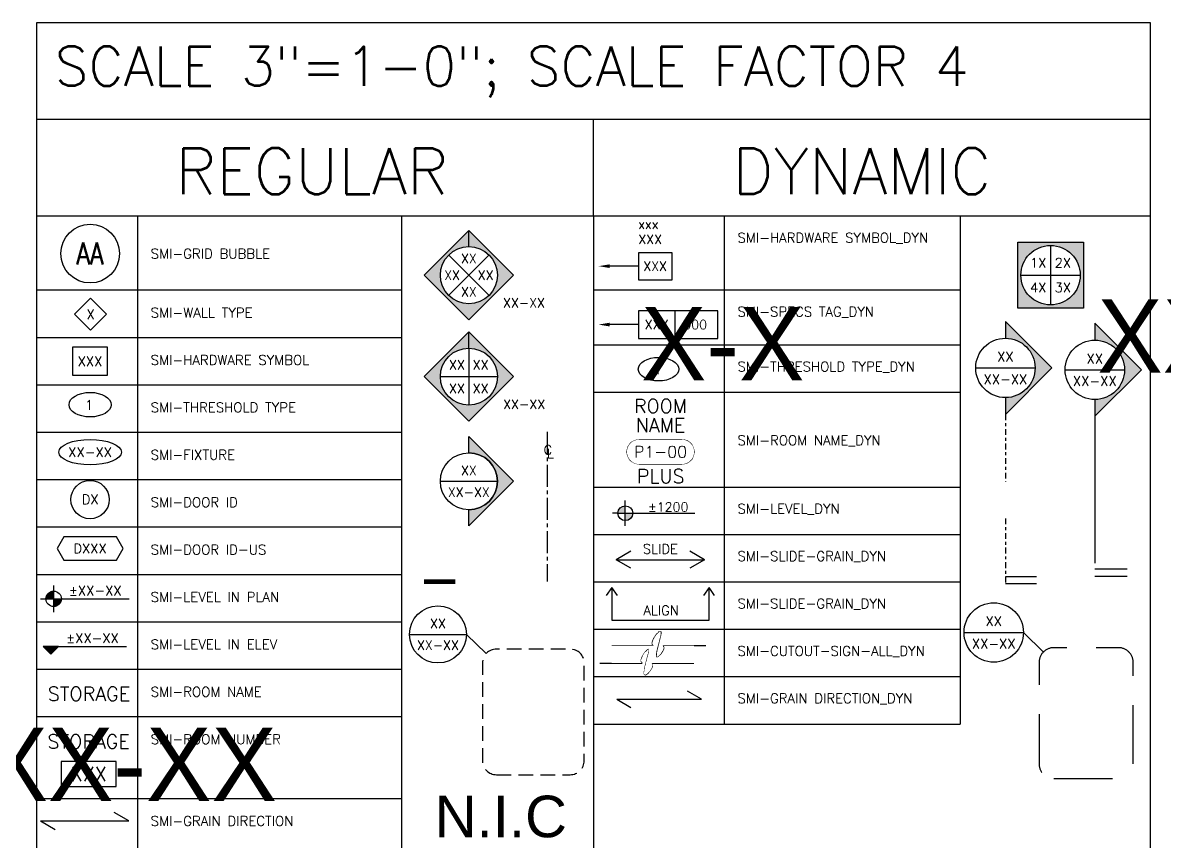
# Model space of a CAD drawing. Header units: inches. Extents: x -11160 to 9368, y -3485 to 2663.
# Drawn here: x -5026.75 to -4987.84, y 914.65 to 942.53 of the extents above; entities that cross this region are included whole.
import ezdxf
from ezdxf.enums import TextEntityAlignment as Align

# ---------------------------------------------------------------- set-up
doc = ezdxf.new("R2018")
doc.units = ezdxf.units.IN
doc.header["$MEASUREMENT"] = 0
doc.set_wipeout_variables(frame=1)
for name, pattern in [('AUDIT_D_100415104425-1', [0]), ('CENTER', [2, 1.25, -0.25, 0.25, -0.25]), ('CENTER2', [1.125, 0.75, -0.125, 0.125, -0.125]), ('HIDDENX2', [0.75, 0.5, -0.25]), ('PHANTOM2', [1.25, 0.625, -0.125, 0.125, -0.125, 0.125, -0.125])]:
    doc.linetypes.add(name, pattern=pattern)
doc.layers.add('A-ARCH-NOTE', color=2, linetype='AUDIT_D_100415104425-1', lineweight=20)
doc.layers.add('SM-A-NOTE', color=2, linetype='Continuous')
doc.layers.add('SM-I-Ctrl-Wout', color=197, linetype='Continuous')
doc.styles.add('ATTRIBUTES', font='romans.shx')
doc.styles.add('ATTRIBUTES-1', font='romans.shx', dxfattribs={"height": 0.082031})
doc.styles.add('SIMPLEX', font='simplex.shx')
doc.styles.add('SMI-1', font='romans.shx', dxfattribs={"height": 0.082031})
doc.styles.add('SMI-4', font='romans.shx', dxfattribs={"height": 0.332031})
doc.styles.add('SMM-1', font='romans.shx', dxfattribs={"height": 2})
doc.styles.add('SMM-BOLD', font='arial.ttf', dxfattribs={"height": 0.5})

# ---------------------------------------------------------------- blocks, each defined once
blk = doc.blocks.new('SMI-4way-elev_dyn')
h = blk.add_hatch(color=8)
h.paths.add_polyline_path([(-0.2802, 0.2802), (-0.2802, -0.2802), (0.2802, -0.2802), (0.2802, 0.2802)])
h.paths.add_polyline_path([(0.2531, 0, 1), (-0.2531, 0, 1)], flags=16)
h.paths.add_polyline_path([(-0.1881, -0.1666), (-0.0065, -0.1666), (-0.0065, -0.0436), (-0.1881, -0.0436)], flags=8)
h.paths.add_polyline_path([(0.0221, -0.1666), (0.1998, -0.1666), (0.1998, -0.0436), (0.0221, -0.0436)], flags=8)
h.paths.add_polyline_path([(0.0221, 0.0436), (0.1998, 0.0436), (0.1998, 0.1666), (0.0221, 0.1666)], flags=8)
h.paths.add_polyline_path([(-0.194, 0.0436), (-0.0397, 0.0436), (-0.0397, 0.1666), (-0.194, 0.1666)], flags=8)
at = {"color": 3}
for p, q in [((0, 0.2531), (0, -0.2531)), ((-0.2531, 0), (0.2531, 0))]:
    blk.add_line(p, q, dxfattribs=at)
at = {"color": 8}
blk.add_lwpolyline([(-0.2802, -0.2802), (-0.2802, 0.2802), (0.2802, 0.2802), (0.2802, -0.2802)], close=True, dxfattribs=at)
at = {"color": 3}
blk.add_circle((0, 0), 0.2531, dxfattribs=at)
at = {"color": 8}
blk.add_circle((0, 0), 0.2531, dxfattribs=at)
at = {"color": 2, "style": 'ATTRIBUTES-1'}
for tag, p in [('N1', (-0.1051, 0.1051)), ('N2', (0.1051, 0.1051)), ('N4', (-0.1051, -0.1051)), ('N3', (0.1051, -0.1051))]:
    blk.add_attdef(tag, text='', height=0.082, dxfattribs=at).set_placement(p, align=Align.MIDDLE_CENTER)
at = {"color": 2, "lineweight": 30, "flags": 104}
blk.add_attdef('PAGE', text='', height=0.082, dxfattribs=at).set_placement((0.398, -0.2046), align=Align.TOP_LEFT)
blk = doc.blocks.new('SMI-cline-symbol')
at = {"color": 2, "char_height": 0.082, "width": 2.23601, "style": 'SMI-1'}
for s, insert, attachment_point in [('C', (-0.029, 0.114), 1), ('L', (0, 0), 7)]:
    blk.add_mtext(s, dxfattribs=dict(at, insert=insert, attachment_point=attachment_point))
blk = doc.blocks.new('SMI-4_way_angled_elevation_symbol')
at = {"color": 2}
for p, q in [((4.36, 4.36), (-4.36, -4.36)), ((-4.36, 4.36), (4.36, -4.36))]:
    blk.add_line(p, q, dxfattribs=at)
blk.add_circle((0, 0), 6.17, dxfattribs=at)
at = {"color": 2, "style": 'ATTRIBUTES-1'}
for p in [(0, 3.62), (-3.62, 0), (3.62, 0), (0, -3.62)]:
    blk.add_attdef('NO', text='', height=2, dxfattribs=at).set_placement(p, align=Align.MIDDLE_CENTER)
blk.add_attdef('PAGE', text='', height=2, dxfattribs=at).set_placement((7.41, -4.97), align=Align.TOP_LEFT)
blk = doc.blocks.new('SMM-reference-bubble')
at = {"color": 3}
blk.add_line((-6.17, 0), (6.17, 0), dxfattribs=at)
blk.add_circle((0, 0), 6.17, dxfattribs=at)
at = {"color": 2, "style": 'ATTRIBUTES-1'}
for tag, p in [('NO', (0, 2.34)), ('PAGE', (0, -2.34))]:
    blk.add_attdef(tag, text='', height=2, dxfattribs=at).set_placement(p, align=Align.MIDDLE_CENTER)
blk = doc.blocks.new('*U141')
at = {"color": 3}
blk.add_line((0, -44.7), (6.74, -44.7), dxfattribs=at)
at = {"color": 5}
blk.add_line((0, -46.22), (6.74, -46.22), dxfattribs=at)
at = {"color": 5, "linetype": 'CENTER'}
for points in [[(0, -9.66), (0, -24.23)], [(0, -32.17), (0, -46.22)]]:
    blk.add_lwpolyline(points, dxfattribs=at)
blk = doc.blocks.new('*U142')
at = {"layer": 'A-ARCH-NOTE', "color": 3}
blk.add_lwpolyline([(-4.63, -4.76, -1), (-4.63, 0.53), (4.63, 0.53, -1), (4.63, -4.76)], format="xyb", close=True, dxfattribs=at)
at = {"color": 0, "style": 'SIMPLEX'}
blk.add_attdef('P1-00', text='', height=2.5, dxfattribs=at).set_placement((0, -2.11), align=Align.MIDDLE)
at = {"layer": 'A-ARCH-NOTE', "color": 4, "style": 'ATTRIBUTES-1'}
for tag, p in [('RM_NAME2', (0, 6.3)), ('RM_NAME', (0, 2.14)), ('MISC', (0.03, -8.89))]:
    blk.add_attdef(tag, text='', height=3, dxfattribs=at).set_placement(p, align=Align.CENTER)
blk.add_wipeout([(0, 0.53), (4.63, 0.53), (4.91, 0.51), (5.09, 0.49), (5.57, 0.35), (5.95, 0.17), (6.3, -0.07), (6.63, -0.39), (6.93, -0.82), (7.09, -1.15), (7.22, -1.62), (7.27, -2.11), (7.22, -2.61), (7.09, -3.08), (6.93, -3.41), (6.63, -3.84), (6.3, -4.16), (5.95, -4.4), (5.57, -4.58), (5.09, -4.72), (4.91, -4.74), (4.63, -4.76), (0, -4.76), (-4.63, -4.76), (-4.91, -4.74), (-5.09, -4.72), (-5.57, -4.58), (-5.95, -4.4), (-6.3, -4.16), (-6.63, -3.84), (-6.93, -3.41), (-7.09, -3.08), (-7.22, -2.61), (-7.27, -2.11), (-7.22, -1.62), (-7.09, -1.15), (-6.93, -0.82), (-6.63, -0.39), (-6.3, -0.07), (-5.95, 0.17), (-5.57, 0.35), (-5.09, 0.49), (-4.91, 0.51), (-4.63, 0.53)]).dxf.layer = 'SM-I-Ctrl-Wout'
blk = doc.blocks.new('*U145')
at = {"color": 1}
blk.add_lwpolyline([(0, -2.91), (7.29, -2.91), (7.29, 2.91), (0, 2.91)], close=True, dxfattribs=at)
blk.add_lwpolyline([(-6.19, 0.02, 0.8, 0, 0), (-8.59, 0.02, 0, 0, 0)], format="xyseb", dxfattribs=at)
for points in [[(-4.2, 0.02), (-6.19, 0.02)], [(0, 0.02), (-4.2, 0.02)]]:
    blk.add_lwpolyline(points, dxfattribs=at)
at = {"color": 2, "style": 'ATTRIBUTES-1'}
for tag, p in [('NAME2', (0, 9.13)), ('NAME1', (0, 5.82))]:
    blk.add_attdef(tag, text='', height=2, dxfattribs=at).set_placement(p, align=Align.MIDDLE_LEFT)
blk.add_attdef('NO.', text='', height=2, dxfattribs=at).set_placement((3.64, 0), align=Align.MIDDLE_CENTER)
blk = doc.blocks.new('*U166')
at = {"color": 1}
blk.add_line((7.93, 3.02), (7.93, -2.98), dxfattribs=at)
at = {"color": 0}
blk.add_lwpolyline([(0, -2.98), (17.23, -2.98), (17.23, 3.02), (0, 3.02)], close=True, dxfattribs=at)
at = {"color": 1, "linetype": 'ByBlock'}
blk.add_lwpolyline([(-6.22, 0.02, 0.8, 0, 0), (-8.62, 0.02, 0, 0, 0)], format="xyseb", dxfattribs=at)
for points in [[(-4.8, 0.02), (-6.22, 0.02)], [(0, 0.02), (-4.8, 0.02)]]:
    blk.add_lwpolyline(points, dxfattribs=at)
at = {"color": 2, "lineweight": 30, "flags": 104}
blk.add_attdef('NAME', text='', height=2, dxfattribs=at).set_placement((0.57, 3.83), align=Align.BOTTOM_LEFT)
at = {"color": 2, "style": 'SMM-1'}
blk.add_attdef('TYP', text='', height=2, dxfattribs=at).set_placement((3.96, 0.02), align=Align.MIDDLE_CENTER)
blk.add_attdef('XXX', text='', height=2, dxfattribs=at).set_placement((9.73, 0.02), align=Align.MIDDLE_LEFT)
blk = doc.blocks.new('*U147')
at = {"linetype": 'ByBlock'}
for points in [[(-0.328, 0.188), (0.129, 0.188, -0.35878), (0.113, 0.222, -0.158891), (0.191, 0.34, -0.660676), (0.202, 0.336, -0.099894), (0.193, 0.272), (0.16, 0.144, 0.063527), (0.151, 0.074, 0.712672), (0.172, 0.064, 0.165502), (0.24, 0.151, 0.321469), (0.232, 0.188), (0.69, 0.188)], [(-0.457, 0), (0, 0, -0.35878), (-0.015, 0.034, -0.158891), (0.062, 0.152, -0.660676), (0.073, 0.148, -0.099894), (0.064, 0.084), (0.032, -0.044, 0.063527), (0.023, -0.113, 0.712672), (0.043, -0.124, 0.165502), (0.112, -0.036, 0.321469), (0.104, 0), (0.561, 0)]]:
    blk.add_lwpolyline(points, format="xyb", dxfattribs=at)
at = {"color": 191, "linetype": 'ByBlock'}
blk.add_wipeout([(-0.328, 0.188), (-0.328, 0), (0, 0), (-0.007, 0.005), (-0.011, 0.009), (-0.014, 0.014), (-0.016, 0.021), (-0.016, 0.027), (-0.015, 0.034), (-0.012, 0.045), (-0.009, 0.055), (-0.004, 0.067), (0.002, 0.078), (0.009, 0.091), (0.014, 0.099), (0.021, 0.11), (0.027, 0.117), (0.034, 0.125), (0.039, 0.131), (0.046, 0.138), (0.052, 0.144), (0.059, 0.15), (0.065, 0.154), (0.069, 0.154), (0.071, 0.149), (0.073, 0.144), (0.073, 0.131), (0.072, 0.115), (0.07, 0.105), (0.068, 0.096), (0.064, 0.084), (0.061, 0.069), (0.058, 0.059), (0.055, 0.049), (0.052, 0.035), (0.048, 0.02), (0.045, 0.01), (0.041, -0.008), (0.038, -0.019), (0.034, -0.034), (0.031, -0.048), (0.027, -0.063), (0.025, -0.08), (0.023, -0.098), (0.023, -0.117), (0.024, -0.121), (0.026, -0.124), (0.029, -0.126), (0.037, -0.127), (0.046, -0.122), (0.055, -0.115), (0.063, -0.109), (0.074, -0.098), (0.08, -0.091), (0.089, -0.079), (0.096, -0.069), (0.101, -0.06), (0.106, -0.05), (0.112, -0.036), (0.114, -0.026), (0.114, -0.017), (0.111, -0.009), (0.106, -0.002), (0.104, 0), (0.561, 0), (0.561, 0.188), (0.232, 0.188), (0.237, 0.183), (0.24, 0.177), (0.242, 0.171), (0.243, 0.166), (0.243, 0.16), (0.241, 0.154), (0.239, 0.147), (0.236, 0.141), (0.231, 0.13), (0.227, 0.122), (0.22, 0.112), (0.216, 0.106), (0.211, 0.099), (0.205, 0.093), (0.199, 0.086), (0.193, 0.081), (0.187, 0.076), (0.181, 0.071), (0.175, 0.066), (0.172, 0.064), (0.169, 0.062), (0.165, 0.061), (0.162, 0.061), (0.16, 0.061), (0.158, 0.062), (0.155, 0.064), (0.153, 0.066), (0.152, 0.068), (0.151, 0.07), (0.151, 0.074), (0.152, 0.087), (0.153, 0.104), (0.156, 0.126), (0.159, 0.14), (0.162, 0.15), (0.164, 0.16), (0.168, 0.173), (0.169, 0.18), (0.172, 0.19), (0.176, 0.204), (0.179, 0.217), (0.182, 0.228), (0.185, 0.24), (0.189, 0.254), (0.193, 0.27), (0.196, 0.28), (0.198, 0.287), (0.2, 0.298), (0.201, 0.308), (0.202, 0.315), (0.202, 0.326), (0.202, 0.33), (0.201, 0.337), (0.201, 0.337), (0.199, 0.34), (0.198, 0.341), (0.194, 0.342), (0.191, 0.34), (0.186, 0.336), (0.177, 0.328), (0.168, 0.319), (0.16, 0.31), (0.149, 0.297), (0.138, 0.279), (0.131, 0.267), (0.125, 0.255), (0.121, 0.245), (0.117, 0.235), (0.113, 0.222), (0.112, 0.212), (0.113, 0.206), (0.116, 0.199), (0.12, 0.194), (0.123, 0.191), (0.129, 0.188)], dxfattribs=at).dxf.layer = 'SM-I-Ctrl-Wout'
blk = doc.blocks.new('SMI-section_right')
at = {"color": 3}
blk.add_line((-6.17, 0), (6.17, 0), dxfattribs=at)
blk.add_circle((0, 0), 6.17, dxfattribs=at)
at = {"color": 2, "style": 'ATTRIBUTES-1'}
for tag, p in [('NO', (0, 2.34)), ('PAGE', (0, -2.34))]:
    blk.add_attdef(tag, text='', height=2, dxfattribs=at).set_placement(p, align=Align.MIDDLE_CENTER)
blk = doc.blocks.new('SM_TAG FULL ARROW')
for points in [[(6.17, 0), (9.66, 0), (0, 9.66), (-9.66, 0), (-6.17, 0, -1)], [(-6.17, 0), (-9.66, 0), (0, -9.66), (9.66, 0), (6.17, 0, -1)]]:
    blk.add_hatch(color=252).paths.add_polyline_path(points)
at = {"color": 8}
blk.add_line((6.17, 0), (9.66, 0), dxfattribs=at)
blk.add_line((6.17, 0), (9.66, 0), dxfattribs=at)
blk.add_lwpolyline([(-9.66, 0), (0, 9.66), (9.66, 0), (0, -9.66)], close=True, dxfattribs=at)
blk.add_circle((0, 0), 6.17, dxfattribs=at)
blk = doc.blocks.new('SMI-4_way_elevation_symbol')
at = {"color": 3}
for p, q in [((0, 6.17), (0, -6.17)), ((-6.17, 0), (6.17, 0))]:
    blk.add_line(p, q, dxfattribs=at)
blk.add_circle((0, 0), 6.17, dxfattribs=at)
at = {"color": 2, "style": 'ATTRIBUTES-1'}
for p in [(-2.56, 2.56), (2.56, 2.56), (-2.56, -2.56), (2.56, -2.56)]:
    blk.add_attdef('NO', text='', height=2, dxfattribs=at).set_placement(p, align=Align.MIDDLE_CENTER)
blk.add_attdef('PAGE', text='', height=2, dxfattribs=at).set_placement((7.44, -4.99), align=Align.TOP_LEFT)
blk = doc.blocks.new('SM_TAG ARROW')
blk.add_hatch(color=8).paths.add_polyline_path([(0, -6.17), (0, -9.66), (9.66, 0), (0, 9.66), (0, 6.17, -1)])
at = {"color": 8}
blk.add_lwpolyline([(0, -6.17, 1), (0, 6.17), (0, 9.66), (9.66, 0), (0, -9.66)], format="xyb", close=True, dxfattribs=at)
blk = doc.blocks.new('*U149')
at = {"color": 3}
blk.add_ellipse((4.3, -0.07), major_axis=(4.38, 0), ratio=0.581778, dxfattribs=at)
at = {"color": 2, "style": 'ATTRIBUTES-1'}
blk.add_attdef('TRASH_NO.', text='', height=2, dxfattribs=at).set_placement((4.13, -1.14), align=Align.CENTER)
blk = doc.blocks.new('*U150')
h = blk.add_hatch(color=9)
h.paths.add_polyline_path([(0, 1.6, 0.414214), (-1.6, 0), (0, 0)])
h.paths.add_polyline_path([(1.6, 0), (0, 0), (0, -1.6, 0.414214)])
at = {"color": 3}
for p, q in [((0, -2.75), (0, 2.75)), ((-1.6, 0), (-2.75, 0)), ((-1.6, 0), (15.05, 0))]:
    blk.add_line(p, q, dxfattribs=at)
blk.add_circle((0, 0), 1.6, dxfattribs=at)
at = {"color": 2, "style": 'ATTRIBUTES-1'}
blk.add_attdef('LEVEL', text='', height=2, dxfattribs=at).set_placement((4.92, -0.27), align=Align.BOTTOM_LEFT)
blk = doc.blocks.new('SMI-grain_direction_DYN')
for p, q in [((0, 0), (3.05, -1.76)), ((0, 0), (18.36, 0)), ((18.36, 0), (15.31, 1.76))]:
    blk.add_line(p, q)
blk = doc.blocks.new('*U153')
at = {"color": 1}
for points in [[(0.0477, -0.0674), (0, 0), (-0.0477, -0.0674)], [(0, 0), (0, -0.2781), (0.8279, -0.2781), (0.8279, 0)], [(0.8755, -0.0674), (0.8279, 0), (0.7802, -0.0674)]]:
    blk.add_lwpolyline(points, dxfattribs=at)
at = {"color": 2, "style": 'SMM-1', "flags": 8}
blk.add_attdef('ALIGN', text='', height=0.082, dxfattribs=at).set_placement((0.4191, -0.194), align=Align.MIDDLE_CENTER)
blk = doc.blocks.new('SMI-walltype')
at = {"color": 3}
blk.add_lwpolyline([(-0.0013, -0.1357), (0.1348, 0.0004), (-0.0013, 0.1365), (-0.1374, 0.0004)], close=True, dxfattribs=at)
at = {"color": 2, "style": 'ATTRIBUTES-1'}
blk.add_attdef('WALL_TYPE_NO.', text='', height=0.082, dxfattribs=at).set_placement((0, 0), align=Align.MIDDLE_CENTER)
blk = doc.blocks.new('*U163')
at = {"color": 1}
for p, q in [((-0.2515, 0.0722), (-0.3765, 0)), ((0.3765, 0), (0.2515, -0.0722))]:
    blk.add_line(p, q, dxfattribs=at)
blk.add_lwpolyline([(-0.2515, -0.0722), (-0.3765, 0), (0.3765, 0), (0.2515, 0.0722)], dxfattribs=at)
at = {"color": 2, "style": 'SMI-1', "flags": 8}
blk.add_attdef('TEXT', text='', height=0.082, dxfattribs=at).set_placement((0, 0.0925), align=Align.MIDDLE_CENTER)
blk = doc.blocks.new('*U164')
at = {"color": 5, "linetype": 'CENTER'}
blk.add_line((0, -0.3963), (0, -1.7573), dxfattribs=at)
at = {"color": 3}
blk.add_line((0, -1.6948), (0.2763, -1.6948), dxfattribs=at)
at = {"color": 5}
blk.add_line((0, -1.7573), (0.2763, -1.7573), dxfattribs=at)
blk = doc.blocks.new('*U204')
h = blk.add_hatch(color=8)
edge = h.paths.add_edge_path()
edge.add_line((0.3963, 0), (0, 0.3963))
edge.add_line((0, 0.3963), (0, 0.2531))
edge.add_arc((0, 0), 0.2531, -90, 90, ccw=False)
edge.add_line((0, -0.2531), (0, -0.3963))
edge.add_line((0, -0.3963), (0.3963, 0))
at = {"color": 3}
blk.add_line((-0.2531, 0), (0.2531, 0), dxfattribs=at)
at = {"color": 8}
blk.add_lwpolyline([(0.3963, 0), (0, 0.3963), (0, 0.2531, -1), (0, -0.2531), (0, -0.3963)], format="xyb", close=True, dxfattribs=at)
at = {"color": 3}
blk.add_circle((0, 0), 0.2531, dxfattribs=at)
at = {"color": 2, "style": 'SMI-1', "flags": 8}
for tag, p in [('NO', (0, 0.096)), ('PAGE', (0, -0.096))]:
    blk.add_attdef(tag, text='', height=0.082, dxfattribs=at).set_placement(p, align=Align.MIDDLE_CENTER)
blk = doc.blocks.new('SMI-room_number')
at = {"color": 3}
blk.add_lwpolyline([(0, -0.1074), (0.4683, -0.1074), (0.4683, 0.1074), (0, 0.1074)], close=True, dxfattribs=at)
at = {"color": 4, "style": 'ATTRIBUTES'}
blk.add_attdef('R_NAME', text='', height=0.1197, dxfattribs=at).set_placement((0.2341, 0.2773), align=Align.MIDDLE_CENTER)
at = {"color": 2, "style": 'ATTRIBUTES'}
blk.add_attdef('NO.', text='', height=0.1197, dxfattribs=at).set_placement((0.2341, 0), align=Align.MIDDLE_CENTER)
blk = doc.blocks.new('SMI-room_name')
at = {"color": 4, "style": 'ATTRIBUTES'}
blk.add_attdef('R_NAME', text='', height=0.1197, dxfattribs=at).set_placement((0, 0), align=Align.MIDDLE_CENTER)
blk = doc.blocks.new('*U205')
at = {"color": 3}
for p, q in [((-0.6397, 0.6876), (-0.1335, 0.6876)), ((-0.1335, 0.6876), (0.0366, 0.521))]:
    blk.add_line(p, q, dxfattribs=at)
at = {"color": 3, "linetype": 'HIDDENX2', "flags": 128}
blk.add_lwpolyline([(0.125, -0.5576), (0.6769, -0.5576, 0.414214), (0.8019, -0.4326), (0.8019, 0.4326, 0.414214), (0.6769, 0.5576), (0.125, 0.5576, 0.414214), (0, 0.4326), (0, -0.4326, 0.414214)], format="xyb", close=True, dxfattribs=at)
at = {"color": 3}
blk.add_circle((-0.3866, 0.6876), 0.2531, dxfattribs=at)
at = {"color": 2, "style": 'SMI-1', "flags": 8}
for tag, p in [('#', (-0.3866, 0.7836)), ('##', (-0.3866, 0.5916))]:
    blk.add_attdef(tag, text='', height=0.082, dxfattribs=at).set_placement(p, align=Align.MIDDLE_CENTER)
blk = doc.blocks.new('SMI-grid_bubble')
at = {"linetype": 'Continuous'}
blk.add_circle((0, 0), 0.25, dxfattribs=at)
at = {"color": 2, "linetype": 'Continuous', "style": 'SMI-1', "width": 0.8}
blk.add_attdef('XX', text='', height=0.1875, dxfattribs=at).set_placement((0, 0), align=Align.MIDDLE_CENTER)
blk = doc.blocks.new('SMI-hardware_symbol')
at = {"color": 1}
blk.add_lwpolyline([(-0.1493, -0.1193), (0.1494, -0.1193), (0.1494, 0.1192), (-0.1493, 0.1192)], close=True, dxfattribs=at)
at = {"color": 2, "style": 'ATTRIBUTES-1'}
blk.add_attdef('NO.', text='', height=0.082, dxfattribs=at).set_placement((0, 0), align=Align.MIDDLE_CENTER)
blk = doc.blocks.new('SMI-trash_type')
at = {"color": 3}
blk.add_ellipse((0, 0), major_axis=(0.1797, 0), ratio=0.581778, dxfattribs=at)
at = {"color": 2, "style": 'ATTRIBUTES-1'}
blk.add_attdef('TRASH_NO.', text='', height=0.082, dxfattribs=at).set_placement((-0.0072, -0.0441), align=Align.CENTER)
blk = doc.blocks.new('SMI-fixture')
at = {"color": 3}
blk.add_ellipse((0, 0), major_axis=(0.2668, 0), ratio=0.405564, dxfattribs=at)
at = {"color": 2, "style": 'ATTRIBUTES-1'}
blk.add_attdef('FIXTURE_NO.', text='', height=0.082, dxfattribs=at).set_placement((0, 0), align=Align.MIDDLE_CENTER)
blk = doc.blocks.new('SMI-door-ID')
at = {"color": 2}
blk.add_circle((-0.001, -0.0007), 0.1633, dxfattribs=at)
at = {"color": 2, "style": 'ATTRIBUTES-1'}
blk.add_attdef('DOOR_NO.', text='', height=0.082, dxfattribs=at).set_placement((0, 0), align=Align.MIDDLE_CENTER)
blk = doc.blocks.new('SMI-door-ID-US')
at = {"color": 2}
blk.add_lwpolyline([(0.2243, 0.0986), (-0.2241, 0.0986), (-0.281, 0), (-0.2241, -0.0986), (0.2243, -0.0986), (0.2812, 0)], close=True, dxfattribs=at)
at = {"color": 2, "style": 'ATTRIBUTES-1'}
blk.add_attdef('DOOR_ID', text='', height=0.082, dxfattribs=at).set_placement((0, 0), align=Align.MIDDLE_CENTER)
blk = doc.blocks.new('SMI-level_in_plan')
at = {"color": 3}
for p, q in [((0, -0.1129), (0, 0.1129)), ((-0.1129, 0), (0.6433, 0)), ((-0.0652, 0.0089), (-0.0089, 0.0652)), ((-0.0641, 0), (0.0016, 0.0658)), ((-0.062, 0.022), (-0.022, 0.062)), ((-0.0542, 0), (0, 0.0542)), ((-0.0442, 0), (0, 0.0442)), ((-0.0343, 0), (0, 0.0343)), ((-0.0244, 0), (0, 0.0244)), ((-0.0144, 0), (0, 0.0144)), ((-0.0045, 0), (0, 0.0045)), ((0.0641, 0), (-0.0016, -0.0658)), ((0.0045, 0), (0, -0.0045)), ((0.0244, 0), (0, -0.0244)), ((0.0144, 0), (0, -0.0144)), ((0.0343, 0), (0, -0.0343)), ((0.0442, 0), (0, -0.0442)), ((0.0542, 0), (0, -0.0542)), ((0.0652, -0.0089), (0.0089, -0.0652)), ((0.062, -0.022), (0.022, -0.062))]:
    blk.add_line(p, q, dxfattribs=at)
blk.add_circle((0, 0), 0.0658, dxfattribs=at)
at = {"color": 2, "style": 'ATTRIBUTES-1'}
blk.add_attdef('LEVEL', text='', height=0.082, dxfattribs=at).set_placement((0.3545, 0.0702), align=Align.MIDDLE_CENTER)
blk = doc.blocks.new('SMI-level_in_elev')
at = {"color": 3}
for p, q in [((-0.0658, 0.0658), (0.6433, 0.0658)), ((-0.06, 0.06), (-0.0542, 0.0658)), ((-0.055, 0.055), (-0.0442, 0.0658)), ((-0.05, 0.05), (-0.0343, 0.0658)), ((-0.0451, 0.0451), (-0.0244, 0.0658)), ((-0.0401, 0.0401), (-0.0144, 0.0658)), ((-0.0351, 0.0351), (-0.0045, 0.0658)), ((0.0045, 0.0658), (-0.0307, 0.0307)), ((0.0144, 0.0658), (-0.0257, 0.0257)), ((0.0244, 0.0658), (-0.0207, 0.0207)), ((0.0343, 0.0658), (-0.0157, 0.0157)), ((0.0442, 0.0658), (-0.0108, 0.0108)), ((0.0542, 0.0658), (-0.0058, 0.0058)), ((0.0641, 0.0658), (-0.0008, 0.0008))]:
    blk.add_line(p, q, dxfattribs=at)
blk.add_lwpolyline([(-0.0658, 0.0658), (0, 0), (0.0658, 0.0658), (-0.0658, 0.0658)], dxfattribs=at)
at = {"color": 2, "style": 'ATTRIBUTES-1'}
blk.add_attdef('LEVEL', text='', height=0.082, dxfattribs=at).set_placement((0.3545, 0.136), align=Align.MIDDLE_CENTER)
blk = doc.blocks.new('SMI-grain_direction')
at = {"color": 1}
for p, q in [((-0.7529, 0), (0, 0)), ((-0.7529, 0), (-0.6279, -0.0722)), ((0, 0), (-0.125, 0.0722))]:
    blk.add_line(p, q, dxfattribs=at)

msp = doc.modelspace()

# ---------------------------------------------------------------- linework, layer by layer
at = {"color": 30}
msp.add_line((-5007.29539, 935.94705), (-5007.29539, 939.23849), dxfattribs=at)
for p, q in [((-5022.83953, 935.94705), (-5022.83953, 908.76644)), ((-5013.84413, 935.94705), (-5013.84413, 907.15144)), ((-5002.83813, 935.94705), (-5002.83813, 918.63726)), ((-4994.79492, 935.94705), (-4994.79492, 918.63726)), ((-5026.2825, 933.42674), (-5013.84413, 933.42674)), ((-5007.29539, 933.42674), (-4994.79492, 933.42674)), ((-5026.2825, 931.81174), (-5013.84413, 931.81174)), ((-5007.29539, 931.55727), (-4994.79492, 931.55727)), ((-5026.2825, 930.19674), (-5013.84413, 930.19674)), ((-5007.29539, 929.94227), (-4994.79492, 929.94227)), ((-5026.2825, 928.58174), (-5013.84413, 928.58174)), ((-5026.2825, 926.96674), (-5013.84413, 926.96674)), ((-5026.2825, 925.35173), (-5013.84413, 925.35173)), ((-5007.29539, 925.09727), (-4994.79492, 925.09727)), ((-5026.2825, 923.73673), (-5013.84413, 923.73673)), ((-5007.29539, 923.48226), (-4994.79492, 923.48226)), ((-5026.2825, 922.12173), (-5013.84413, 922.12173)), ((-5026.2825, 920.50673), (-5013.84413, 920.50673)), ((-5026.2825, 918.89173), (-5013.84413, 918.89173)), ((-5007.29539, 918.63726), (-4994.79492, 918.63726)), ((-5026.2825, 916.10466), (-5013.84413, 916.10466))]:
    msp.add_line(p, q)
at = {"color": 8, "linetype": 'CENTER2'}
msp.add_line((-5008.87987, 928.58937), (-5008.87987, 923.49229), dxfattribs=at)
at = {"color": 3}
msp.add_line((-5011.62527, 921.69082), (-5010.95456, 921.03768), dxfattribs=at)
at = {"color": 30}
for points in [[(-4988.30828, 939.23849), (-4988.30828, 942.52992), (-5026.2825, 942.52992), (-5026.2825, 939.23849)], [(-4988.30828, 935.94705), (-4988.30828, 939.23849), (-5026.2825, 939.23849), (-5026.2825, 935.94705)], [(-5007.29539, 935.94705), (-5026.2825, 935.94705), (-5026.2825, 903.92144), (-5007.29539, 903.92144)]]:
    msp.add_lwpolyline(points, dxfattribs=at)
msp.add_lwpolyline([(-5007.29539, 903.92144), (-4988.30828, 903.92144), (-4988.30828, 935.94705), (-5007.29539, 935.94705)], close=True, dxfattribs=at)
at = {"color": 5, "linetype": 'PHANTOM2', "ltscale": 0.5}
msp.add_lwpolyline([(-5013.06817, 928.58937, 0, 0, 0), (-5013.06817, 923.49229, 0.15748, 0.15748, 0), (-5012.0071, 923.49229, 0, 0, 0)], format="xyseb", dxfattribs=at)
at = {"color": 3, "linetype": 'HIDDENX2', "flags": 128}
msp.add_lwpolyline([(-5010.602, 916.90927), (-5008.09141, 916.90927, 0.41421356), (-5007.61141, 917.38927), (-5007.61141, 920.71195, 0.41421356), (-5008.09141, 921.19195), (-5010.602, 921.19195, 0.41421356), (-5011.082, 920.71195), (-5011.082, 917.38927, 0.41421356)], format="xyb", close=True, dxfattribs=at)

# ---------------------------------------------------------------- block references
at = {"color": 0}
ref = msp.add_blockref('SMI-grid_bubble', (-5024.45464, 934.66521), dxfattribs=dict(at, xscale=4, yscale=4, zscale=4))
ref.add_attrib('XX', 'AA', dxfattribs={"color": 0, "linetype": 'Continuous', "height": 0.75, "style": 'SMI-1', "width": 0.8}).set_placement((-5024.45464, 934.66521), align=Align.MIDDLE_CENTER)
for name, p, xscale, yscale, zscale, values in [('*U145', (-5005.76714, 934.23576), 0.1574803149606299, 0.1574803149606299, 0.1574803149606299, {'NO.': 'XXX', 'NAME1': 'XXX', 'NAME2': 'xxx'}), ('*U204', (-4993.25492, 930.77049), 4, 4, 4, {'NO': 'XX', 'PAGE': 'XX-XX'}), ('*U204', (-4990.20701, 930.70708), 4, 4, 4, {'NO': 'XX', 'PAGE': 'XX-XX'}), ('SMI-hardware_symbol', (-5024.45482, 930.99704), 4, 4, 4, {'NO.': 'XXX'}), ('*U149', (-5005.75536, 930.73977), 0.1574803149606299, 0.1574803149606299, 0.1574803149606299, {'TRASH_NO.': '1'}), ('SMI-section_right', (-5011.54405, 926.90851), 0.1574803149606299, 0.1574803149606299, 0.1574803149606299, {'NO': 'XX', 'PAGE': 'XX-XX'}), ('*U150', (-5006.21199, 925.82121), 0.1574803149606299, 0.1574803149606299, 0.1574803149606299, {'LEVEL': '%%p1200'}), ('SMI-door-ID-US', (-5024.45491, 924.61811), 4, 4, 4, {'DOOR_ID': 'DXXX'}), ('*U163', (-5005.0177, 924.23417), 4, 4, 4, {'TEXT': 'SLIDE'}), ('*U153', (-5006.66757, 923.28523), 4, 4, 4, {'ALIGN': 'ALIGN'}), ('SMM-reference-bubble', (-5012.59727, 921.69082), 0.1574803149606299, 0.1574803149606299, 0.1574803149606299, {'NO': 'XX', 'PAGE': 'XX-XX'}), ('*U205', (-4992.10669, 919.00714), 4, 4, 4, {'#': 'XX', '##': 'XX-XX'}), ('SMI-room_name', (-5024.49268, 919.6636), 4, 4, 4, {'R_NAME': 'STORAGE'}), ('SMI-room_number', (-5025.44181, 916.9348), 4, 4, 4, {'NO.': 'XXX', 'R_NAME': 'STORAGE'})]:
    msp.add_blockref(name, p, dxfattribs=dict(xscale=xscale, yscale=yscale, zscale=zscale)).add_auto_attribs(values)
at = {"xscale": 0.1574803149606302, "yscale": 0.1574803149606302, "zscale": 0.1574803149606302, "rotation": 90}
for p in [(-5011.54405, 933.93161), (-5011.54405, 930.47463)]:
    msp.add_blockref('SM_TAG FULL ARROW', p, dxfattribs=at)
ref = msp.add_blockref('SMI-4_way_angled_elevation_symbol', (-5011.54405, 933.93161), dxfattribs=dict(xscale=0.1574803149606299, yscale=0.1574803149606299, zscale=0.1574803149606299))
ref.add_attrib('PAGE', 'XX-XX', dxfattribs={"color": 2, "height": 0.315, "style": 'ATTRIBUTES-1'}).set_placement((-5010.37733, 933.14952), align=Align.TOP_LEFT)
ref.add_attrib('NO', 'XX', dxfattribs={"color": 2, "height": 0.315, "style": 'ATTRIBUTES-1'}).set_placement((-5012.1149, 933.93161), align=Align.MIDDLE_CENTER)
ref.add_attrib('NO', 'XX', dxfattribs={"color": 2, "height": 0.315, "style": 'ATTRIBUTES-1'}).set_placement((-5011.54405, 933.36075), align=Align.MIDDLE_CENTER)
ref.add_attrib('NO', 'XX', dxfattribs={"color": 2, "height": 0.315, "style": 'ATTRIBUTES-1'}).set_placement((-5010.9732, 933.93161), align=Align.MIDDLE_CENTER)
ref.add_attrib('NO', 'XX', dxfattribs={"color": 2, "height": 0.315, "style": 'ATTRIBUTES-1'}).set_placement((-5011.54405, 934.50246), align=Align.MIDDLE_CENTER)
ref = msp.add_blockref('SMI-4way-elev_dyn', (-4991.71583, 933.93161), dxfattribs=dict(xscale=3.999999999999996, yscale=3.999999999999996, zscale=3.999999999999996))
ref.add_attrib('N1', '1X', dxfattribs={"color": 2, "height": 0.328125, "style": 'ATTRIBUTES-1'}).set_placement((-4992.1363, 934.35208), align=Align.MIDDLE_CENTER)
ref.add_attrib('N2', '2X', dxfattribs={"color": 2, "height": 0.328125, "style": 'ATTRIBUTES-1'}).set_placement((-4991.29536, 934.35208), align=Align.MIDDLE_CENTER)
ref.add_attrib('N3', '3X', dxfattribs={"color": 2, "height": 0.328125, "style": 'ATTRIBUTES-1'}).set_placement((-4991.29536, 933.51113), align=Align.MIDDLE_CENTER)
ref.add_attrib('N4', '4X', dxfattribs={"color": 2, "height": 0.328125, "style": 'ATTRIBUTES-1'}).set_placement((-4992.1363, 933.51113), align=Align.MIDDLE_CENTER)
lines = msp.add_mtext('XX-XX', dxfattribs={"color": 2, "insert": (-4990.1238, 933.11303), "char_height": 2.5, "attachment_point": 1})
ref.add_attrib('PAGE', '', (-4990.1238, 933.11303), dxfattribs={"flags": 104}).embed_mtext(lines)
at = {"color": 0, "xscale": 4, "yscale": 4, "zscale": 4}
for name, p, values in [('SMI-walltype', (-5024.43751, 932.59846), {'WALL_TYPE_NO.': 'X'}), ('SMI-trash_type', (-5024.45464, 929.51859), {'TRASH_NO.': '1'}), ('SMI-fixture', (-5024.45464, 927.90001), {'FIXTURE_NO.': 'XX-XX'}), ('SMI-door-ID', (-5024.45057, 926.28857), {'DOOR_NO.': 'DX'}), ('SMI-level_in_plan', (-5025.69619, 922.90282), {'LEVEL': '%%pXX-XX'}), ('SMI-level_in_elev', (-5025.79035, 921.01887), {'LEVEL': '%%pXX-XX'})]:
    msp.add_blockref(name, p, dxfattribs=at).add_auto_attribs(values)
at = {"color": 1}
ref = msp.add_blockref('*U166', (-5005.76714, 932.24424), dxfattribs=dict(at, xscale=0.1574803149606299, yscale=0.1574803149606299, zscale=0.1574803149606299))
ref.add_attrib('TYP', 'XXX', dxfattribs={"layer": 'SM-A-NOTE', "height": 0.314961, "style": 'SMM-1'}).set_placement((-5005.14276, 932.24747), align=Align.MIDDLE_CENTER)
ref.add_attrib('XXX', '000', dxfattribs={"layer": 'SM-A-NOTE', "height": 0.314961, "style": 'SMM-1'}).set_placement((-5004.23448, 932.24747), align=Align.MIDDLE_LEFT)
lines = msp.add_mtext('X-X', dxfattribs={"color": 2, "insert": (-5005.67771, 932.8467), "char_height": 2.5, "attachment_point": 1})
ref.add_attrib('NAME', '', (-5005.67771, 932.8467), dxfattribs={"flags": 104}).embed_mtext(lines)
ref = msp.add_blockref('SMI-4_way_elevation_symbol', (-5011.54405, 930.47463), dxfattribs=dict(xscale=0.1574803149606299, yscale=0.1574803149606299, zscale=0.1574803149606299))
ref.add_attrib('PAGE', 'XX-XX', dxfattribs={"color": 2, "height": 0.315, "style": 'ATTRIBUTES-1'}).set_placement((-5010.37296, 929.6888), align=Align.TOP_LEFT)
ref.add_attrib('NO', 'XX', dxfattribs={"color": 2, "height": 0.315, "style": 'ATTRIBUTES-1'}).set_placement((-5011.9477, 930.07097), align=Align.MIDDLE_CENTER)
ref.add_attrib('NO', 'XX', dxfattribs={"color": 2, "height": 0.315, "style": 'ATTRIBUTES-1'}).set_placement((-5011.1404, 930.07097), align=Align.MIDDLE_CENTER)
ref.add_attrib('NO', 'XX', dxfattribs={"color": 2, "height": 0.315, "style": 'ATTRIBUTES-1'}).set_placement((-5011.1404, 930.87828), align=Align.MIDDLE_CENTER)
ref.add_attrib('NO', 'XX', dxfattribs={"color": 2, "height": 0.315, "style": 'ATTRIBUTES-1'}).set_placement((-5011.9477, 930.87828), align=Align.MIDDLE_CENTER)
for name, p, xscale, yscale, zscale in [('*U141', (-4993.25492, 930.70708), 0.1574803149606299, 0.1574803149606299, 0.1574803149606299), ('*U164', (-4990.20701, 930.70708), 4, 4, 4), ('SM_TAG ARROW', (-5011.54405, 926.90851), 0.1574803149606299, 0.1574803149606299, 0.1574803149606299), ('SMI-cline-symbol', (-5008.87987, 927.6972), 3.840000000000002, 3.840000000000002, 3.840000000000002), ('SMI-grain_direction_DYN', (-5006.50176, 919.48189), 0.1574803149606299, 0.1574803149606299, 0.1574803149606299), ('SMI-grain_direction', (-5023.12955, 915.33429), 4, 4, 4)]:
    msp.add_blockref(name, p, dxfattribs=dict(xscale=xscale, yscale=yscale, zscale=zscale))
ref = msp.add_blockref('SMI-4way-elev_dyn', (-5028.91621, 918.92652), dxfattribs=dict(xscale=1.999999999999998, yscale=1.999999999999998, zscale=1.999999999999998))
ref.add_attrib('N1', '1X', dxfattribs={"color": 2, "height": 0.164062, "style": 'ATTRIBUTES-1'}).set_placement((-5029.12645, 919.13676), align=Align.MIDDLE_CENTER)
ref.add_attrib('N2', '2X', dxfattribs={"color": 2, "height": 0.164062, "style": 'ATTRIBUTES-1'}).set_placement((-5028.70597, 919.13676), align=Align.MIDDLE_CENTER)
ref.add_attrib('N3', '3X', dxfattribs={"color": 2, "height": 0.164062, "style": 'ATTRIBUTES-1'}).set_placement((-5028.70597, 918.71629), align=Align.MIDDLE_CENTER)
ref.add_attrib('N4', '4X', dxfattribs={"color": 2, "height": 0.164062, "style": 'ATTRIBUTES-1'}).set_placement((-5029.12645, 918.71629), align=Align.MIDDLE_CENTER)
lines = msp.add_mtext('XX-XX', dxfattribs={"color": 2, "insert": (-5028.12019, 918.51724), "char_height": 2.5, "attachment_point": 1})
ref.add_attrib('PAGE', '', (-5028.12019, 918.51724), dxfattribs={"flags": 104}).embed_mtext(lines)

# ---------------------------------------------------------------- texts
at = {"color": 1, "style": 'SMM-BOLD'}
msp.add_text('N.I.C', height=1.417323, dxfattribs=at).set_placement((-5012.70892, 914.77875))
at = {"attachment_point": 1, "style": 'SMI-4'}
for s, insert, char_height, width in [('SCALE 3"=1-0"; SCALE FACTOR 4 ', (-5025.66005, 941.72412), 1.3359375, 37.8469558), ('REGULAR', (-5021.55428, 938.25533), 1.5625, 37.2462084), ('DYNAMIC', (-5002.56717, 938.25533), 1.5625, 37.2462084)]:
    msp.add_mtext(s, dxfattribs=dict(at, insert=insert, char_height=char_height, width=width))
at = {"color": 2, "char_height": 0.3320312, "attachment_point": 7, "style": 'SMI-4'}
for s, insert in [('SMI-HARDWARE SYMBOL_DYN', (-5002.38865, 935.00881)), ('SMI-GRID BUBBLE', (-5022.39005, 934.49711)), ('SMI-WALL TYPE', (-5022.39005, 932.4885)), ('SMI-SPECS TAG_DYN', (-5002.38865, 932.4885)), ('SMI-HARDWARE SYMBOL', (-5022.39005, 930.8735)), ('SMI-THRESHOLD TYPE_DYN', (-5002.38865, 930.61903)), ('SMI-THRESHOLD TYPE', (-5022.39005, 929.2585)), ('SMI-ROOM NAME_DYN', (-5002.38865, 928.10532)), ('SMI-FIXTURE', (-5022.39005, 927.6435)), ('SMI-DOOR ID', (-5022.39005, 926.0285)), ('SMI-LEVEL_DYN', (-5002.38865, 925.77403)), ('SMI-DOOR ID-US', (-5022.39005, 924.4135)), ('SMI-SLIDE-GRAIN_DYN', (-5002.38865, 924.15903)), ('SMI-LEVEL IN PLAN', (-5022.39005, 922.79849)), ('SMI-SLIDE-GRAIN_DYN', (-5002.38865, 922.54403)), ('SMI-LEVEL IN ELEV', (-5022.39005, 921.18349)), ('SMI-CUTOUT-SIGN-ALL_DYN', (-5002.38865, 920.92902)), ('SMI-ROOM NAME', (-5022.39005, 919.56849)), ('SMI-GRAIN DIRECTION_DYN', (-5002.38865, 919.31402)), ('SMI-ROOM NUMBER', (-5022.39005, 917.95349)), ('SMI-GRAIN DIRECTION', (-5022.39005, 915.16643))]:
    msp.add_mtext(s, dxfattribs=dict(at, insert=insert))

# ---------------------------------------------------------------- next in the draw order: block references
at = {"color": 2, "xscale": 0.1574803149606299, "yscale": 0.1574803149606299, "zscale": 0.1574803149606299}
msp.add_blockref('*U142', (-5005.01033, 928.24404), dxfattribs=at).add_auto_attribs({'MISC': 'PLUS', 'RM_NAME': 'NAME', 'RM_NAME2': 'ROOM', 'P1-00': 'P1-00'})
at = {"xscale": 3.149606299212599, "yscale": 3.149606299212599, "zscale": 3.149606299212599}
msp.add_blockref('*U147', (-5005.64172, 920.71617), dxfattribs=at)

# ---------------------------------------------------------------- next in the draw order: linework, layer by layer
for p, q in [((-5007.29539, 926.71227), (-4994.79492, 926.71227)), ((-5007.29539, 921.86726), (-4994.79492, 921.86726)), ((-5007.29539, 920.25226), (-4994.79492, 920.25226))]:
    msp.add_line(p, q)

doc.saveas('drawing.dxf')
